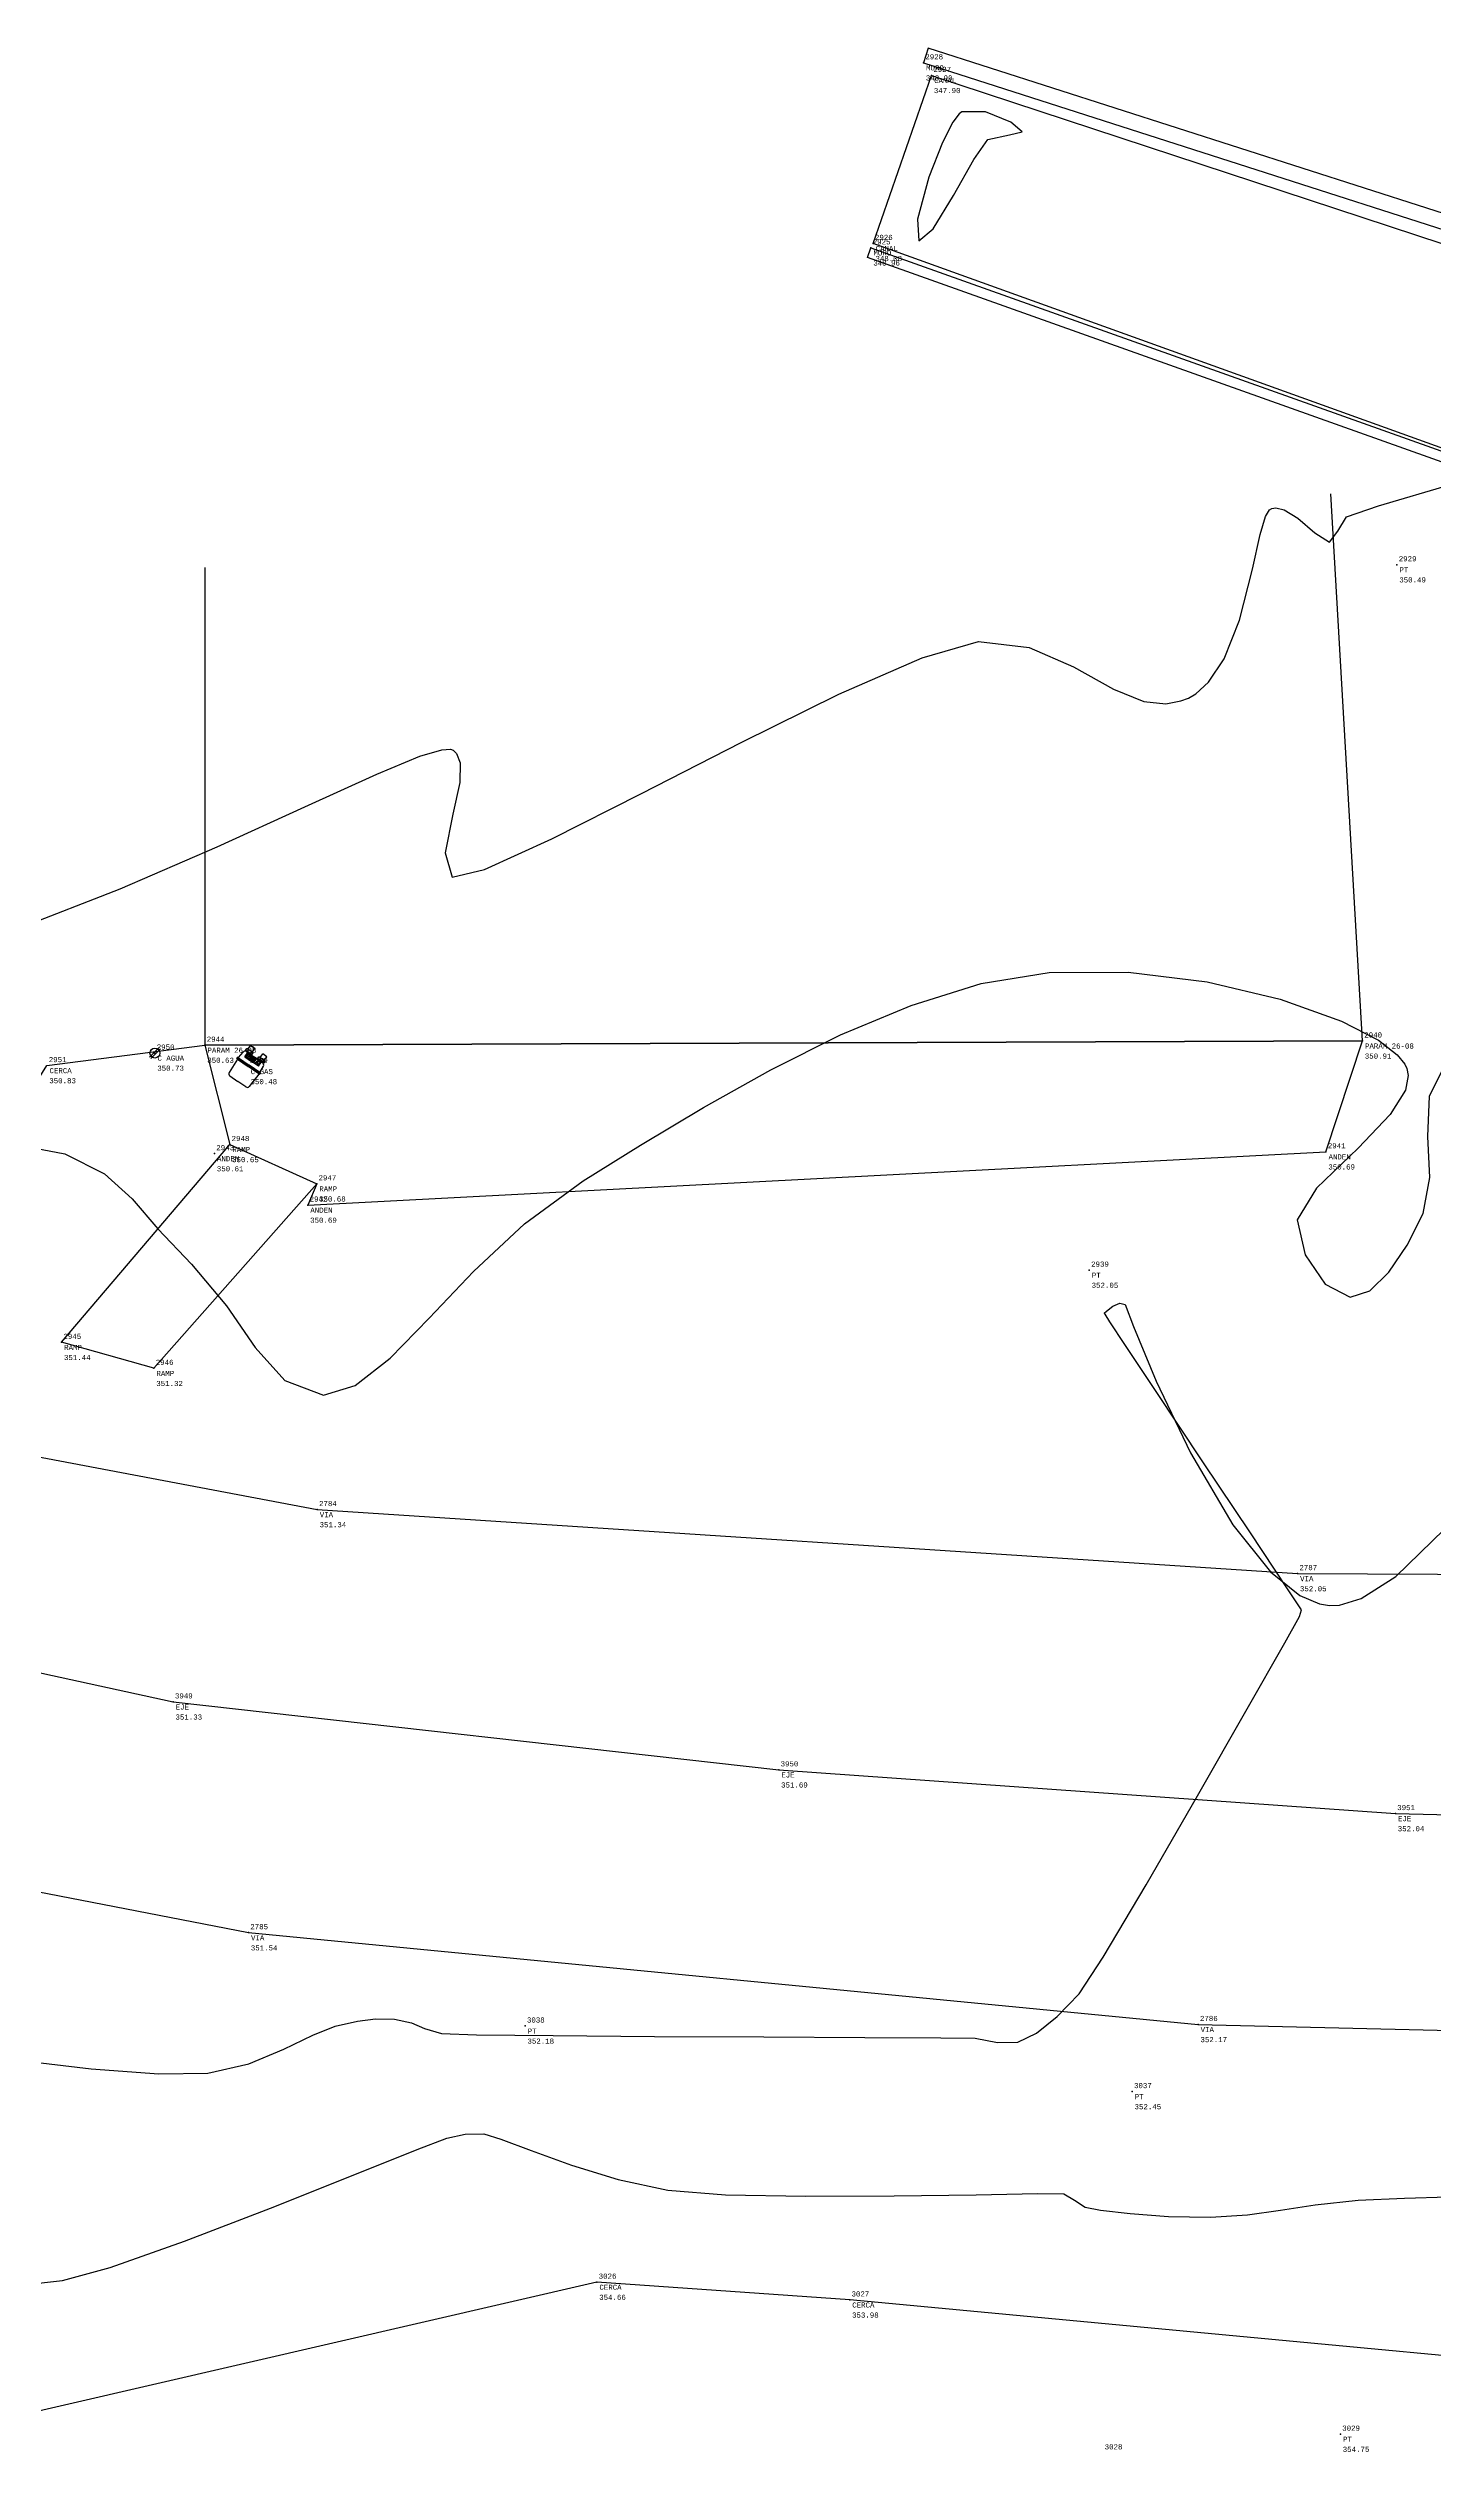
# Model space of a CAD drawing. Header units: metres. Extents: x 5050628 to 5051715, y 2427226 to 2427693.
# Drawn here: x 5051631.4 to 5051644.9, y 2427656.24 to 2427679.66 of the extents above; entities that cross this region are included whole.
import ezdxf
from ezdxf.enums import TextEntityAlignment as Align

# ---------------------------------------------------------------- set-up
doc = ezdxf.new("R2010")
doc.units = ezdxf.units.M
for name, color, linetype in [('1. Eje Vía', 7, 'Continuous'), ('2', 7, 'Continuous'), ('Anden', 252, 'Continuous'), ('C-TOPO-MINR-N', 11, 'Continuous'), ('Canal C', 150, 'Continuous'), ('Cerca', 90, 'FENCELINE2'), ('CONTADOR AGUA', 255, 'Continuous'), ('CVL_PUNTO', 2, 'Continuous'), ('CVL_PUNTO_COR', 2, 'Continuous'), ('CVL_PUNTO_NUM', 2, 'Continuous'), ('Muro', 253, 'Continuous'), ('Paramento', 7, 'Continuous'), ('Rampa', 253, 'Continuous'), ('Vía', 40, 'Continuous')]:
    doc.layers.add(name, color=color, linetype=linetype)
doc.styles.add('MONOTXT4', font='monotxt4.shx')
doc.linetypes.add('FENCELINE2', pattern='A,0.25,-0.1,[132,ltypeshp.shx,S=0.1,R=0,X=-0.1,Y=0],-0.1,1', length=1.45)

# ---------------------------------------------------------------- blocks, each defined once
blk = doc.blocks.new('CONT')
for p, q in [((-0.018, 0.018), (-0.141, -0.106)), ((-0.018, 0.018), (0.106, 0.141)), ((0.018, -0.018), (0.141, 0.106)), ((0.018, -0.018), (-0.106, -0.141))]:
    blk.add_line(p, q)
blk.add_circle((0, 0), 0.125)
blk = doc.blocks.new('A$Cf7b1f20d')
at = {"layer": '2', "xscale": 2, "yscale": 2, "zscale": 2}
blk.add_blockref('CONT', (0.28, 0.28), dxfattribs=at)
blk = doc.blocks.new('*X64')
at = {"color": 0}
for p, q in [((833.9, 176.5, 2), (834.9, 177.6, 2)), ((833.9, 177, 2), (834.5, 177.6, 2)), ((833.9, 177.4, 2), (834, 177.6, 2)), ((833.9, 176.1, 2), (834.4, 176.6, 2)), ((833.9, 175.6, 2), (834.4, 176.1, 2)), ((833.9, 175.2, 2), (834.4, 175.7, 2)), ((833.9, 174.7, 2), (834.4, 175.2, 2)), ((834, 174.4, 2), (834.6, 175, 2)), ((834.4, 174.4, 2), (835, 175, 2)), ((834.8, 177, 2), (835.4, 177.6, 2)), ((834.9, 174.4, 2), (836.4, 175.9, 2)), ((835.2, 177, 2), (835.8, 177.6, 2)), ((835.3, 174.4, 2), (836.4, 175.4, 2)), ((835.4, 176.2, 2), (836.7, 177.6, 2)), ((835.4, 176.7, 2), (836.3, 177.6, 2)), ((835.4, 175.8, 2), (836.4, 176.8, 2)), ((835.4, 175.3, 2), (836.4, 176.3, 2)), ((835.8, 174.4, 2), (836.4, 175, 2)), ((836.2, 174.4, 2), (836.8, 175, 2)), ((836.6, 177, 2), (837.2, 177.6, 2)), ((836.7, 174.4, 2), (837.3, 175, 2)), ((837, 177, 2), (837.6, 177.6, 2)), ((837.1, 174.4, 2), (838.4, 175.6, 2)), ((837.4, 176.4, 2), (838.5, 177.6, 2)), ((837.4, 176.9, 2), (838.1, 177.6, 2)), ((837.4, 176, 2), (839, 177.6, 2)), ((837.4, 175.5, 2), (838.4, 176.5, 2)), ((837.4, 175.1, 2), (838.4, 176.1, 2)), ((837.6, 174.4, 2), (838.4, 175.2, 2)), ((838, 174.4, 2), (838.6, 175, 2)), ((838.5, 174.4, 2), (839.1, 175, 2)), ((838.8, 177, 2), (839.4, 177.6, 2)), ((838.9, 174.4, 2), (840.1, 175.6, 2)), ((839.3, 177, 2), (839.9, 177.6, 2)), ((839.4, 176.6, 2), (840.1, 177.4, 2)), ((839.4, 176.2, 2), (840.1, 177, 2)), ((839.4, 175.7, 2), (840.1, 176.5, 2)), ((839.4, 175.3, 2), (840.1, 176.1, 2)), ((839.4, 174.4, 2), (840.1, 175.2, 2)), ((839.8, 174.4, 2), (840.1, 174.7, 2))]:
    blk.add_line(p, q, dxfattribs=at)
blk = doc.blocks.new('gas')
for p, q in [((840269.42, 1366923.93, -0.27), (840269.42, 1366924.14, -0.27)), ((840269.42, 1366924.14, -0.27), (840269.67, 1366924.14, -0.27)), ((840269.67, 1366923.93, -0.27), (840269.67, 1366924.14, -0.27)), ((840270.38, 1366924.14, -0.27), (840270.13, 1366924.14, -0.27)), ((840270.13, 1366923.93, -0.27), (840270.13, 1366924.14, -0.27)), ((840270.38, 1366923.93, -0.27), (840270.38, 1366924.14, -0.27)), ((840269.27, 1366923.32, -0.27), (840269.23, 1366923.32, -0.27)), ((840269.23, 1366923.24, -0.27), (840269.23, 1366923.32, -0.27)), ((840269.28, 1366923.28, -0.27), (840269.23, 1366923.28, -0.27)), ((840269.27, 1366923.24, -0.27), (840269.23, 1366923.24, -0.27)), ((840269.28, 1366923.33, -0.27), (840269.31, 1366923.67, -0.27)), ((840269.28, 1366923.32, -0.27), (840269.9, 1366923.32, -0.27)), ((840269.28, 1366923.28, -0.27), (840269.9, 1366923.28, -0.27)), ((840269.28, 1366923.24, -0.27), (840269.9, 1366923.24, -0.27)), ((840269.28, 1366923.23, -0.27), (840269.31, 1366922.48, -0.27)), ((840269.36, 1366923.8, -0.27), (840269.36, 1366923.91, -0.27)), ((840269.36, 1366923.82, -0.27), (840269.74, 1366923.82, -0.27)), ((840269.36, 1366923.8, -0.27), (840269.74, 1366923.8, -0.27)), ((840269.4, 1366923.93, -0.27), (840269.55, 1366923.93, -0.27)), ((840269.42, 1366923.78, -0.27), (840269.42, 1366923.8, -0.27)), ((840269.43, 1366923.78, -0.27), (840269.9, 1366923.78, -0.27)), ((840269.45, 1366923.91, -0.27), (840269.45, 1366923.82, -0.27)), ((840269.51, 1366923.53, -0.27), (840269.51, 1366923.78, -0.27)), ((840269.51, 1366923.53, -0.27), (840269.9, 1366923.53, -0.27)), ((840269.53, 1366923.76, -0.27), (840269.9, 1366923.76, -0.27)), ((840269.53, 1366923.55, -0.27), (840269.53, 1366923.76, -0.27)), ((840269.53, 1366923.55, -0.27), (840269.9, 1366923.55, -0.27)), ((840269.69, 1366923.93, -0.27), (840269.55, 1366923.93, -0.27)), ((840269.57, 1366923.59, -0.27), (840269.57, 1366923.72, -0.27)), ((840269.57, 1366923.72, -0.27), (840270.01, 1366923.72, -0.27)), ((840269.57, 1366923.59, -0.27), (840270.01, 1366923.59, -0.27)), ((840269.62, 1366923.68, -0.27), (840269.64, 1366923.68, -0.27)), ((840269.62, 1366923.64, -0.27), (840269.62, 1366923.68, -0.27)), ((840269.62, 1366923.64, -0.27), (840269.64, 1366923.64, -0.27)), ((840269.64, 1366923.91, -0.27), (840269.64, 1366923.82, -0.27)), ((840269.64, 1366923.64, -0.27), (840269.64, 1366923.68, -0.27)), ((840269.66, 1366923.68, -0.27), (840269.68, 1366923.68, -0.27)), ((840269.66, 1366923.64, -0.27), (840269.66, 1366923.68, -0.27)), ((840269.66, 1366923.64, -0.27), (840269.68, 1366923.64, -0.27)), ((840269.67, 1366923.78, -0.27), (840269.67, 1366923.8, -0.27)), ((840269.68, 1366923.64, -0.27), (840269.68, 1366923.68, -0.27)), ((840269.71, 1366923.68, -0.27), (840269.73, 1366923.68, -0.27)), ((840269.71, 1366923.64, -0.27), (840269.71, 1366923.68, -0.27)), ((840269.71, 1366923.64, -0.27), (840269.73, 1366923.64, -0.27)), ((840269.73, 1366923.8, -0.27), (840269.73, 1366923.91, -0.27)), ((840269.73, 1366923.64, -0.27), (840269.73, 1366923.68, -0.27)), ((840269.75, 1366923.68, -0.27), (840269.77, 1366923.68, -0.27)), ((840269.75, 1366923.64, -0.27), (840269.75, 1366923.68, -0.27)), ((840269.75, 1366923.64, -0.27), (840269.77, 1366923.64, -0.27)), ((840269.77, 1366923.64, -0.27), (840269.77, 1366923.68, -0.27)), ((840269.79, 1366923.68, -0.27), (840269.81, 1366923.68, -0.27)), ((840269.79, 1366923.64, -0.27), (840269.79, 1366923.68, -0.27)), ((840269.79, 1366923.64, -0.27), (840269.81, 1366923.64, -0.27)), ((840269.81, 1366923.64, -0.27), (840269.81, 1366923.68, -0.27)), ((840269.83, 1366923.68, -0.27), (840269.85, 1366923.68, -0.27)), ((840269.83, 1366923.64, -0.27), (840269.83, 1366923.68, -0.27)), ((840269.83, 1366923.64, -0.27), (840269.85, 1366923.64, -0.27)), ((840269.85, 1366923.64, -0.27), (840269.85, 1366923.68, -0.27)), ((840269.86, 1366923.69, -0.27), (840269.86, 1366923.62, -0.27)), ((840269.86, 1366923.69, -0.27), (840269.99, 1366923.69, -0.27)), ((840269.86, 1366923.62, -0.27), (840269.99, 1366923.62, -0.27)), ((840269.87, 1366923.68, -0.27), (840269.89, 1366923.68, -0.27)), ((840269.87, 1366923.64, -0.27), (840269.87, 1366923.68, -0.27)), ((840269.87, 1366923.64, -0.27), (840269.89, 1366923.64, -0.27)), ((840269.89, 1366923.64, -0.27), (840269.89, 1366923.68, -0.27)), ((840270.37, 1366923.78, -0.27), (840269.9, 1366923.78, -0.27)), ((840270.28, 1366923.76, -0.27), (840269.9, 1366923.76, -0.27)), ((840270.28, 1366923.55, -0.27), (840269.9, 1366923.55, -0.27)), ((840270.3, 1366923.53, -0.27), (840269.9, 1366923.53, -0.27)), ((840270.53, 1366923.32, -0.27), (840269.9, 1366923.32, -0.27)), ((840270.53, 1366923.28, -0.27), (840269.9, 1366923.28, -0.27)), ((840270.53, 1366923.24, -0.27), (840269.9, 1366923.24, -0.27)), ((840269.91, 1366923.68, -0.27), (840269.94, 1366923.68, -0.27)), ((840269.91, 1366923.64, -0.27), (840269.91, 1366923.68, -0.27)), ((840269.91, 1366923.64, -0.27), (840269.94, 1366923.64, -0.27)), ((840269.94, 1366923.64, -0.27), (840269.94, 1366923.68, -0.27)), ((840269.96, 1366923.68, -0.27), (840269.98, 1366923.68, -0.27)), ((840269.96, 1366923.64, -0.27), (840269.96, 1366923.68, -0.27)), ((840269.96, 1366923.64, -0.27), (840269.98, 1366923.64, -0.27)), ((840269.98, 1366923.64, -0.27), (840269.98, 1366923.68, -0.27)), ((840269.99, 1366923.69, -0.27), (840269.99, 1366923.62, -0.27)), ((840270.01, 1366923.59, -0.27), (840270.01, 1366923.72, -0.27)), ((840270.07, 1366923.8, -0.27), (840270.07, 1366923.91, -0.27)), ((840270.44, 1366923.82, -0.27), (840270.07, 1366923.82, -0.27)), ((840270.44, 1366923.8, -0.27), (840270.07, 1366923.8, -0.27)), ((840270.11, 1366923.93, -0.27), (840270.26, 1366923.93, -0.27)), ((840270.13, 1366923.78, -0.27), (840270.13, 1366923.8, -0.27)), ((840270.16, 1366923.91, -0.27), (840270.16, 1366923.82, -0.27)), ((840270.4, 1366923.93, -0.27), (840270.26, 1366923.93, -0.27)), ((840270.28, 1366923.55, -0.27), (840270.28, 1366923.76, -0.27)), ((840270.3, 1366923.53, -0.27), (840270.3, 1366923.78, -0.27)), ((840270.35, 1366923.91, -0.27), (840270.35, 1366923.82, -0.27)), ((840270.38, 1366923.78, -0.27), (840270.38, 1366923.8, -0.27)), ((840270.44, 1366923.8, -0.27), (840270.44, 1366923.91, -0.27)), ((840270.53, 1366923.23, -0.27), (840270.49, 1366922.48, -0.27)), ((840270.53, 1366923.33, -0.27), (840270.5, 1366923.67, -0.27)), ((840270.53, 1366923.28, -0.27), (840270.57, 1366923.28, -0.27)), ((840270.54, 1366923.32, -0.27), (840270.57, 1366923.32, -0.27)), ((840270.54, 1366923.24, -0.27), (840270.57, 1366923.24, -0.27)), ((840270.57, 1366923.24, -0.27), (840270.57, 1366923.32, -0.27)), ((840269.44, 1366922.36, -0.27), (840269.9, 1366922.36, -0.27)), ((840270.37, 1366922.36, -0.27), (840269.9, 1366922.36, -0.27))]:
    blk.add_line(p, q)
blk.add_circle((840270.13, 1366923.66, -0.27), 0.0262)
for centre, radius, start, end in [((840269.27, 1366923.33, -0.27), 0.0104, 270, 354.8056), ((840269.27, 1366923.23, -0.27), 0.0104, 2.7263, 90), ((840269.43, 1366923.66, -0.27), 0.125, 90, 174.8056), ((840269.41, 1366923.86, -0.27), 0.0649, 42.9903, 138.0008), ((840269.55, 1366923.71, -0.27), 0.216, 89.6554, 115.4022), ((840269.55, 1366923.71, -0.27), 0.216, 64.5978, 90.3446), ((840269.69, 1366923.86, -0.27), 0.0649, 41.9992, 137.0097), ((840270.12, 1366923.86, -0.27), 0.0649, 42.9903, 138.0008), ((840270.2, 1366923.66, -0.27), 0.0577, 202.5546, 161.6842), ((840270.26, 1366923.71, -0.27), 0.216, 89.6554, 115.4022), ((840270.26, 1366923.71, -0.27), 0.216, 64.5978, 90.3446), ((840270.4, 1366923.86, -0.27), 0.0649, 41.9992, 137.0097), ((840270.37, 1366923.66, -0.27), 0.125, 5.1944, 90), ((840270.54, 1366923.33, -0.27), 0.0104, 185.1944, 270), ((840270.54, 1366923.23, -0.27), 0.0104, 90, 177.2737), ((840269.44, 1366922.49, -0.27), 0.125, 182.7263, 270), ((840270.37, 1366922.49, -0.27), 0.125, 270, 357.2737)]:
    blk.add_arc(centre, radius, start, end)
blk.add_point((840269.55, 1366924.14, -0.27))
blk.add_point((840269.55, 1366924.14, -0.27))
blk.add_point((840269.55, 1366924.14, -0.27))
blk.add_point((840269.55, 1366924.14, -0.27))
at = {"xscale": 0.0208869013937668, "yscale": 0.0208869013937668, "zscale": 0.0208869013937668}
blk.add_blockref('*X64', (840252.45, 1366919.98, -0.32), dxfattribs=at)

msp = doc.modelspace()

# ---------------------------------------------------------------- linework, layer by layer
at = {"layer": '1. Eje Vía', "elevation": 280.286, "flags": 128}
msp.add_lwpolyline([(5051542.476, 2427664.661), (5051548.504, 2427667.464), (5051554.589, 2427670.228), (5051560.516, 2427672.285), (5051567.305, 2427673.596), (5051573.644, 2427674.365), (5051580.454, 2427673.946), (5051586.673, 2427673.236), (5051592.858, 2427672.363), (5051600.825, 2427670.745), (5051607.092, 2427669.006), (5051613.712, 2427667.94), (5051620.059, 2427666.438), (5051626.599, 2427664.856), (5051632.613, 2427663.545), (5051638.513, 2427662.883), (5051644.52, 2427662.457), (5051650.851, 2427662.303), (5051656.955, 2427662.685), (5051664.269, 2427664.13)], dxfattribs=at)
at = {"layer": 'Anden', "elevation": 351.094, "flags": 128}
msp.add_lwpolyline([(5051632.923, 2427669.944), (5051633.165, 2427668.976), (5051634.012, 2427668.593), (5051633.925, 2427668.386), (5051643.844, 2427668.905), (5051644.199, 2427669.985), (5051632.923, 2427669.944)], dxfattribs=at)
at = {"layer": 'C-TOPO-MINR-N', "color": 32, "linetype": 'Continuous', "lineweight": -3}
msp.add_polyline3d([(5051640.298, 2427679.039, 348.966), (5051640.27, 2427679.018, 348.966), (5051640.209, 2427678.938, 348.966), (5051640.107, 2427678.74, 348.966), (5051639.975, 2427678.4, 348.966), (5051639.866, 2427677.991, 348.966), (5051639.877, 2427677.781, 348.966), (5051640.018, 2427677.898, 348.966), (5051640.216, 2427678.221, 348.966), (5051640.413, 2427678.572, 348.966), (5051640.55, 2427678.768, 348.966), (5051640.761, 2427678.815, 348.966), (5051640.885, 2427678.843, 348.966), (5051640.773, 2427678.938, 348.966), (5051640.528, 2427679.039, 348.966), (5051640.298, 2427679.039, 348.966)], close=True, dxfattribs=at)
for points in [[(5051631.114, 2427671.084, 350.966), (5051632.099, 2427671.467, 350.966), (5051633.044, 2427671.877, 350.966), (5051633.896, 2427672.266, 350.966), (5051634.599, 2427672.585, 350.966), (5051635.018, 2427672.758, 350.966), (5051635.23, 2427672.822, 350.966), (5051635.316, 2427672.828, 350.966), (5051635.341, 2427672.818, 350.966), (5051635.374, 2427672.786, 350.966), (5051635.41, 2427672.694, 350.966), (5051635.405, 2427672.502, 350.966), (5051635.339, 2427672.194, 350.966), (5051635.264, 2427671.819, 350.966), (5051635.331, 2427671.582, 350.966), (5051635.647, 2427671.655, 350.966), (5051636.301, 2427671.954, 350.966), (5051637.175, 2427672.395, 350.966), (5051638.148, 2427672.893, 350.966), (5051639.099, 2427673.363, 350.966), (5051639.909, 2427673.719, 350.966), (5051640.458, 2427673.877, 350.966), (5051640.952, 2427673.818, 350.966), (5051641.384, 2427673.629, 350.966), (5051641.773, 2427673.413, 350.966), (5051642.068, 2427673.293, 350.966), (5051642.285, 2427673.269, 350.966), (5051642.431, 2427673.297, 350.966), (5051642.504, 2427673.326, 350.966), (5051642.575, 2427673.367, 350.966), (5051642.7, 2427673.479, 350.966), (5051642.853, 2427673.709, 350.966), (5051643.002, 2427674.086, 350.966), (5051643.128, 2427674.582, 350.966), (5051643.203, 2427674.92, 350.966), (5051643.256, 2427675.095, 350.966), (5051643.295, 2427675.16, 350.966), (5051643.316, 2427675.174, 350.966), (5051643.354, 2427675.18, 350.966), (5051643.437, 2427675.161, 350.966), (5051643.569, 2427675.078, 350.966), (5051643.735, 2427674.936, 350.966), (5051643.878, 2427674.846, 350.966), (5051643.959, 2427674.953, 350.966), (5051644.045, 2427675.092, 350.966), (5051644.354, 2427675.197, 350.966), (5051645.059, 2427675.406, 350.966)], [(5051631.132, 2427668.967, 351.966), (5051631.558, 2427668.886, 351.966), (5051631.945, 2427668.689, 351.966), (5051632.215, 2427668.446, 351.966), (5051632.465, 2427668.154, 351.966), (5051632.792, 2427667.81, 351.966), (5051633.134, 2427667.405, 351.966), (5051633.412, 2427666.996, 351.966), (5051633.701, 2427666.675, 351.966), (5051634.079, 2427666.534, 351.966), (5051634.388, 2427666.626, 351.966), (5051634.727, 2427666.894, 351.966), (5051635.107, 2427667.283, 351.966), (5051635.54, 2427667.737, 351.966), (5051636.037, 2427668.202, 351.966), (5051636.608, 2427668.622, 351.966), (5051637.167, 2427668.968, 351.966), (5051637.781, 2427669.337, 351.966), (5051638.436, 2427669.704, 351.966), (5051639.115, 2427670.043, 351.966), (5051639.803, 2427670.331, 351.966), (5051640.486, 2427670.543, 351.966), (5051641.147, 2427670.653, 351.966), (5051641.917, 2427670.655, 351.966), (5051642.685, 2427670.559, 351.966), (5051643.397, 2427670.391, 351.966), (5051643.995, 2427670.177, 351.966), (5051644.356, 2427669.991, 351.966), (5051644.538, 2427669.85, 351.966), (5051644.612, 2427669.759, 351.966), (5051644.632, 2427669.715, 351.966), (5051644.646, 2427669.648, 351.966), (5051644.618, 2427669.504, 351.966), (5051644.47, 2427669.268, 351.966), (5051644.157, 2427668.939, 351.966), (5051643.753, 2427668.549, 351.966), (5051643.563, 2427668.24, 351.966), (5051643.64, 2427667.901, 351.966), (5051643.835, 2427667.616, 351.966), (5051644.081, 2427667.488, 351.966), (5051644.27, 2427667.551, 351.966), (5051644.457, 2427667.733, 351.966), (5051644.634, 2427667.996, 351.966), (5051644.792, 2427668.302, 351.966), (5051644.856, 2427668.655, 351.966), (5051644.836, 2427669.053, 351.966), (5051644.851, 2427669.446, 351.966), (5051645.018, 2427669.78, 351.966)], [(5051631.132, 2427660.049, 352.966), (5051631.815, 2427659.969, 352.966), (5051632.473, 2427659.919, 352.966), (5051632.953, 2427659.926, 352.966), (5051633.351, 2427660.019, 352.966), (5051633.692, 2427660.16, 352.966), (5051633.974, 2427660.298, 352.966), (5051634.193, 2427660.385, 352.966), (5051634.408, 2427660.433, 352.966), (5051634.584, 2427660.457, 352.966), (5051634.77, 2427660.454, 352.966), (5051634.934, 2427660.417, 352.966), (5051635.062, 2427660.361, 352.966), (5051635.227, 2427660.314, 352.966), (5051635.57, 2427660.302, 352.966), (5051636.316, 2427660.293, 352.966), (5051637.302, 2427660.285, 352.966), (5051638.368, 2427660.28, 352.966), (5051639.352, 2427660.275, 352.966), (5051640.092, 2427660.271, 352.966), (5051640.428, 2427660.267, 352.966), (5051640.643, 2427660.227, 352.966), (5051640.843, 2427660.23, 352.966), (5051641.023, 2427660.318, 352.966), (5051641.225, 2427660.478, 352.966), (5051641.44, 2427660.7, 352.966), (5051641.674, 2427661.058, 352.966), (5051642.093, 2427661.763, 352.966), (5051642.594, 2427662.63, 352.966), (5051643.077, 2427663.478, 352.966), (5051643.442, 2427664.121, 352.966), (5051643.586, 2427664.378, 352.966), (5051643.606, 2427664.442, 352.966), (5051643.464, 2427664.657, 352.966), (5051643.108, 2427665.191, 352.966), (5051642.645, 2427665.884, 352.966), (5051642.183, 2427666.578, 352.966), (5051641.885, 2427667.027, 352.966), (5051641.739, 2427667.248, 352.966), (5051641.692, 2427667.321, 352.966), (5051641.686, 2427667.332, 352.966), (5051641.688, 2427667.336, 352.966), (5051641.703, 2427667.35, 352.966), (5051641.737, 2427667.377, 352.966), (5051641.768, 2427667.399, 352.966), (5051641.835, 2427667.429, 352.966), (5051641.887, 2427667.415, 352.966), (5051641.969, 2427667.202, 352.966), (5051642.191, 2427666.668, 352.966), (5051642.524, 2427665.971, 352.966), (5051642.936, 2427665.27, 352.966), (5051643.303, 2427664.811, 352.966), (5051643.59, 2427664.58, 352.966), (5051643.782, 2427664.499, 352.966), (5051643.879, 2427664.484, 352.966), (5051643.977, 2427664.488, 352.966), (5051644.186, 2427664.552, 352.966), (5051644.523, 2427664.767, 352.966), (5051644.995, 2427665.223, 352.966)], [(5051631.16, 2427657.864, 353.966), (5051631.535, 2427657.907, 353.966), (5051631.999, 2427658.032, 353.966), (5051632.724, 2427658.29, 353.966), (5051633.563, 2427658.613, 353.966), (5051634.368, 2427658.933, 353.966), (5051634.99, 2427659.182, 353.966), (5051635.281, 2427659.293, 353.966), (5051635.459, 2427659.334, 353.966), (5051635.639, 2427659.336, 353.966), (5051635.807, 2427659.285, 353.966), (5051636.102, 2427659.173, 353.966), (5051636.494, 2427659.031, 353.966), (5051636.948, 2427658.891, 353.966), (5051637.432, 2427658.787, 353.966), (5051637.995, 2427658.743, 353.966), (5051638.777, 2427658.727, 353.966), (5051639.637, 2427658.731, 353.966), (5051640.436, 2427658.743, 353.966), (5051641.033, 2427658.754, 353.966), (5051641.289, 2427658.752, 353.966), (5051641.394, 2427658.688, 353.966), (5051641.499, 2427658.621, 353.966), (5051641.646, 2427658.593, 353.966), (5051641.935, 2427658.559, 353.966), (5051642.311, 2427658.531, 353.966), (5051642.719, 2427658.523, 353.966), (5051643.081, 2427658.546, 353.966), (5051643.4, 2427658.591, 353.966), (5051643.738, 2427658.644, 353.966), (5051644.157, 2427658.69, 353.966), (5051644.609, 2427658.709, 353.966), (5051645.46, 2427658.735, 353.966)]]:
    msp.add_polyline3d(points, dxfattribs=at)
at = {"layer": 'Canal C', "elevation": 348.544, "flags": 128}
msp.add_lwpolyline([(5051639.432, 2427677.756), (5051640.001, 2427679.393), (5051648.396, 2427676.629), (5051647.816, 2427674.738), (5051639.432, 2427677.756)], dxfattribs=at)
at = {"layer": 'Cerca', "flags": 128}
for points, elevation in [([(5051625.301, 2427669.13), (5051629.493, 2427667.768), (5051630.446, 2427668.232), (5051631.384, 2427669.745), (5051632.923, 2427669.944)], 351.535), ([(5051650.053, 2427656.697), (5051639.204, 2427657.718), (5051636.741, 2427657.891), (5051629.836, 2427656.297), (5051628.514, 2427658.478), (5051626.651, 2427659.02), (5051623.389, 2427658.077), (5051622.151, 2427659.911), (5051617.312, 2427659.793), (5051615.472, 2427664.043), (5051610.663, 2427663.233)], 354.58)]:
    msp.add_lwpolyline(points, dxfattribs=dict(at, elevation=elevation))
at = {"layer": 'CVL_PUNTO', "color": 4}
for p in [(5051639.923, 2427679.516, 349.369), (5051639.923, 2427679.516, 349.369), (5051640.001, 2427679.393, 348.362), (5051640.001, 2427679.393, 348.362), (5051639.411, 2427677.713, 349.425), (5051639.411, 2427677.713, 349.425), (5051639.432, 2427677.756, 348.544), (5051639.432, 2427677.756, 348.544), (5051644.535, 2427674.625, 350.956), (5051644.535, 2427674.625, 350.956), (5051632.436, 2427669.867, 351.197), (5051632.436, 2427669.867, 351.197), (5051632.923, 2427669.944, 351.094), (5051632.923, 2427669.944, 351.094), (5051644.199, 2427669.985, 351.377), (5051644.199, 2427669.985, 351.377), (5051633.344, 2427669.736, 350.946), (5051633.344, 2427669.736, 350.946), (5051633.016, 2427668.887, 351.08), (5051633.016, 2427668.887, 351.08), (5051633.165, 2427668.976, 351.114), (5051633.165, 2427668.976, 351.114), (5051643.844, 2427668.905, 351.152), (5051643.844, 2427668.905, 351.152), (5051634.012, 2427668.593, 351.15), (5051634.012, 2427668.593, 351.15), (5051633.925, 2427668.386, 351.152), (5051633.925, 2427668.386, 351.152), (5051641.538, 2427667.752, 352.515), (5051641.538, 2427667.752, 352.515), (5051631.527, 2427667.048, 351.908), (5051631.527, 2427667.048, 351.908), (5051632.426, 2427666.795, 351.79), (5051632.426, 2427666.795, 351.79), (5051634.017, 2427665.419, 351.807), (5051634.017, 2427665.419, 351.807), (5051643.567, 2427664.795, 352.519), (5051643.567, 2427664.795, 352.519), (5051632.613, 2427663.545, 351.798), (5051632.613, 2427663.545, 351.798), (5051638.513, 2427662.883, 352.155), (5051638.513, 2427662.883, 352.155), (5051644.52, 2427662.457, 352.505), (5051644.52, 2427662.457, 352.505), (5051633.347, 2427661.296, 352.004), (5051633.347, 2427661.296, 352.004), (5051636.042, 2427660.387, 352.645), (5051636.042, 2427660.387, 352.645), (5051642.598, 2427660.402, 352.641), (5051642.598, 2427660.402, 352.641), (5051641.956, 2427659.748, 352.913), (5051641.956, 2427659.748, 352.913), (5051636.741, 2427657.891, 355.124), (5051636.741, 2427657.891, 355.124), (5051639.204, 2427657.718, 354.443), (5051639.204, 2427657.718, 354.443), (5051643.984, 2427656.41, 355.221), (5051643.984, 2427656.41, 355.221)]:
    msp.add_point(p, dxfattribs=at)
at = {"layer": 'Muro', "flags": 128}
for points, elevation in [([(5051661.813, 2427672.832), (5051657.848, 2427673.655), (5051653.718, 2427675.036), (5051648.469, 2427676.929), (5051639.969, 2427679.659), (5051639.923, 2427679.516), (5051648.421, 2427676.787), (5051653.669, 2427674.894), (5051657.809, 2427673.51), (5051661.783, 2427672.685)], 349.369), ([(5051660.426, 2427670.077), (5051656.955, 2427671.474), (5051653.005, 2427672.845), (5051647.829, 2427674.609), (5051639.377, 2427677.619), (5051639.411, 2427677.713), (5051647.862, 2427674.703), (5051653.038, 2427672.94), (5051656.99, 2427671.568), (5051660.463, 2427670.17)], 352.62)]:
    msp.add_lwpolyline(points, close=True, dxfattribs=dict(at, elevation=elevation))
at = {"layer": 'Paramento', "elevation": 351.094, "flags": 128}
msp.add_lwpolyline([(5051632.923, 2427674.599), (5051632.923, 2427669.944), (5051644.199, 2427669.985), (5051643.89, 2427675.315)], dxfattribs=at)
at = {"layer": 'Rampa', "elevation": 351.908, "flags": 128}
msp.add_lwpolyline([(5051631.527, 2427667.048), (5051633.165, 2427668.976), (5051634.012, 2427668.593), (5051632.426, 2427666.795), (5051631.527, 2427667.048)], dxfattribs=at)
at = {"layer": 'Vía'}
for points in [[(5051539.826, 2427666.605, 347), (5051549.625, 2427670.946, 347.52), (5051555.631, 2427673.303, 347.761), (5051565.749, 2427675.971, 348.211), (5051576.339, 2427677.199, 348.773), (5051586.265, 2427675.769, 349.278), (5051596.554, 2427673.957, 349.874), (5051605.708, 2427672.183, 350.457), (5051615.64, 2427669.519, 350.882), (5051624.468, 2427667.225, 351.456), (5051634.017, 2427665.419, 351.807), (5051643.567, 2427664.795, 352.519), (5051653.117, 2427664.749, 353.329), (5051662.959, 2427665.636, 354.373), (5051664.269, 2427664.13, 354.568), (5051664.726, 2427662.076, 354.665)], [(5051542.538, 2427661.743, 347.034), (5051550.985, 2427665.788, 347.585), (5051557.953, 2427668.758, 347.843), (5051566.606, 2427671.225, 348.22), (5051576.317, 2427672.094, 348.882), (5051585.407, 2427671.033, 349.303), (5051595.826, 2427669.249, 349.936), (5051603.512, 2427667.86, 350.397), (5051614.695, 2427665.254, 351.051), (5051622.818, 2427663.342, 351.533), (5051633.347, 2427661.296, 352.004), (5051642.598, 2427660.402, 352.641), (5051653.282, 2427660.147, 353.58), (5051664.726, 2427662.076, 354.665)]]:
    msp.add_polyline3d(points, dxfattribs=at)

# ---------------------------------------------------------------- block references
at = {"xscale": 0.2024484843805082, "yscale": 0.2024484843805082, "zscale": 0.2024484843805082, "rotation": 325.228308797205}
msp.add_blockref('gas', (4754076.428, 2297369.685, 351.001), dxfattribs=at)
at = {"layer": 'CONTADOR AGUA', "xscale": 0.1909267939007097, "yscale": 0.1909267939007097, "zscale": 0.1909267939007097, "rotation": 359.587882972625}
msp.add_blockref('A$Cf7b1f20d', (5051632.382, 2427669.813, 351.197), dxfattribs=at)

# ---------------------------------------------------------------- texts
at = {"layer": 'CVL_PUNTO_COR', "color": 4, "style": 'MONOTXT4'}
for s, p in [('348.90', (5051639.946, 2427679.393, 349.369)), ('347.90', (5051640.024, 2427679.27, 348.362)), ('348.96', (5051639.434, 2427677.59, 349.425)), ('348.08', (5051639.455, 2427677.633, 348.544)), ('350.49', (5051644.558, 2427674.502, 350.956)), ('350.63', (5051632.946, 2427669.821, 351.094)), ('350.91', (5051644.222, 2427669.862, 351.377)), ('350.83', (5051631.407, 2427669.622, 351.292)), ('350.73', (5051632.459, 2427669.744, 351.197)), ('350.48', (5051633.367, 2427669.613, 350.946)), ('350.61', (5051633.039, 2427668.764, 351.08)), ('350.65', (5051633.188, 2427668.853, 351.114)), ('350.69', (5051643.867, 2427668.782, 351.152)), ('350.68', (5051634.035, 2427668.47, 351.15)), ('350.69', (5051633.948, 2427668.263, 351.152)), ('352.05', (5051641.561, 2427667.629, 352.515)), ('351.44', (5051631.55, 2427666.925, 351.908)), ('351.32', (5051632.449, 2427666.672, 351.79)), ('351.34', (5051634.04, 2427665.296, 351.807)), ('352.05', (5051643.59, 2427664.672, 352.519)), ('351.33', (5051632.636, 2427663.422, 351.798)), ('351.69', (5051638.536, 2427662.76, 352.155)), ('352.04', (5051644.543, 2427662.334, 352.505)), ('351.54', (5051633.37, 2427661.173, 352.004)), ('352.18', (5051636.065, 2427660.264, 352.645)), ('352.17', (5051642.621, 2427660.279, 352.641)), ('352.45', (5051641.979, 2427659.625, 352.913)), ('354.66', (5051636.764, 2427657.768, 355.124)), ('353.98', (5051639.227, 2427657.595, 354.443)), ('354.75', (5051644.007, 2427656.287, 355.221))]:
    msp.add_text(s, height=0.05, dxfattribs=at).set_placement(p, align=Align.TOP_LEFT)
at = {"layer": 'CVL_PUNTO_NUM', "color": 4, "style": 'MONOTXT4'}
for s, p in [('2928', (5051639.941, 2427679.534, 349.369)), ('2927', (5051640.019, 2427679.411, 348.362)), ('2925', (5051639.429, 2427677.731, 349.425)), ('2926', (5051639.45, 2427677.774, 348.544)), ('2929', (5051644.553, 2427674.643, 350.956)), ('2940', (5051644.217, 2427670.003, 351.377)), ('2951', (5051631.402, 2427669.763, 351.292)), ('2950', (5051632.454, 2427669.885, 351.197)), ('2944', (5051632.941, 2427669.962, 351.094)), ('2949', (5051633.362, 2427669.754, 350.946)), ('2943', (5051633.034, 2427668.905, 351.08)), ('2948', (5051633.183, 2427668.994, 351.114)), ('2941', (5051643.862, 2427668.923, 351.152)), ('2947', (5051634.03, 2427668.611, 351.15)), ('2942', (5051633.943, 2427668.404, 351.152)), ('2939', (5051641.556, 2427667.77, 352.515)), ('2945', (5051631.545, 2427667.066, 351.908)), ('2946', (5051632.444, 2427666.813, 351.79)), ('2784', (5051634.035, 2427665.437, 351.807)), ('2787', (5051643.585, 2427664.813, 352.519)), ('3949', (5051632.631, 2427663.563, 351.798)), ('3950', (5051638.531, 2427662.901, 352.155)), ('3951', (5051644.538, 2427662.475, 352.505)), ('2785', (5051633.365, 2427661.314, 352.004)), ('3038', (5051636.06, 2427660.405, 352.645)), ('2786', (5051642.616, 2427660.42, 352.641)), ('3037', (5051641.974, 2427659.766, 352.913)), ('3026', (5051636.759, 2427657.909, 355.124)), ('3027', (5051639.222, 2427657.736, 354.443)), ('3029', (5051644.002, 2427656.428, 355.221)), ('3028', (5051641.688, 2427656.246, 355.294))]:
    msp.add_text(s, height=0.05, dxfattribs=at).set_placement(p, align=Align.BOTTOM_LEFT)
for s, p in [('MURO', (5051639.948, 2427679.491, 349.369)), ('CANAL', (5051640.026, 2427679.368, 348.362)), ('MURO', (5051639.436, 2427677.688, 349.425)), ('CANAL', (5051639.457, 2427677.731, 348.544)), ('PT', (5051644.56, 2427674.6, 350.956)), ('C AGUA', (5051632.461, 2427669.842, 351.197)), ('PARAM 26-08', (5051632.948, 2427669.919, 351.094)), ('PARAM 26-08', (5051644.224, 2427669.96, 351.377)), ('CERCA', (5051631.409, 2427669.72, 351.292)), ('C GAS', (5051633.369, 2427669.711, 350.946)), ('RAMP', (5051633.19, 2427668.951, 351.114)), ('ANDEN', (5051643.869, 2427668.88, 351.152)), ('ANDEN', (5051633.041, 2427668.862, 351.08)), ('RAMP', (5051634.037, 2427668.568, 351.15)), ('ANDEN', (5051633.95, 2427668.361, 351.152)), ('PT', (5051641.563, 2427667.727, 352.515)), ('RAMP', (5051631.552, 2427667.023, 351.908)), ('RAMP', (5051632.451, 2427666.77, 351.79)), ('VIA', (5051634.042, 2427665.394, 351.807)), ('VIA', (5051643.592, 2427664.77, 352.519)), ('EJE', (5051632.638, 2427663.52, 351.798)), ('EJE', (5051638.538, 2427662.858, 352.155)), ('EJE', (5051644.545, 2427662.432, 352.505)), ('VIA', (5051633.372, 2427661.271, 352.004)), ('PT', (5051636.067, 2427660.362, 352.645)), ('VIA', (5051642.623, 2427660.377, 352.641)), ('PT', (5051641.981, 2427659.723, 352.913)), ('CERCA', (5051636.766, 2427657.866, 355.124)), ('CERCA', (5051639.229, 2427657.693, 354.443)), ('PT', (5051644.009, 2427656.385, 355.221))]:
    msp.add_text(s, height=0.05, dxfattribs=at).set_placement(p, align=Align.TOP_LEFT)

doc.saveas('drawing.dxf')
